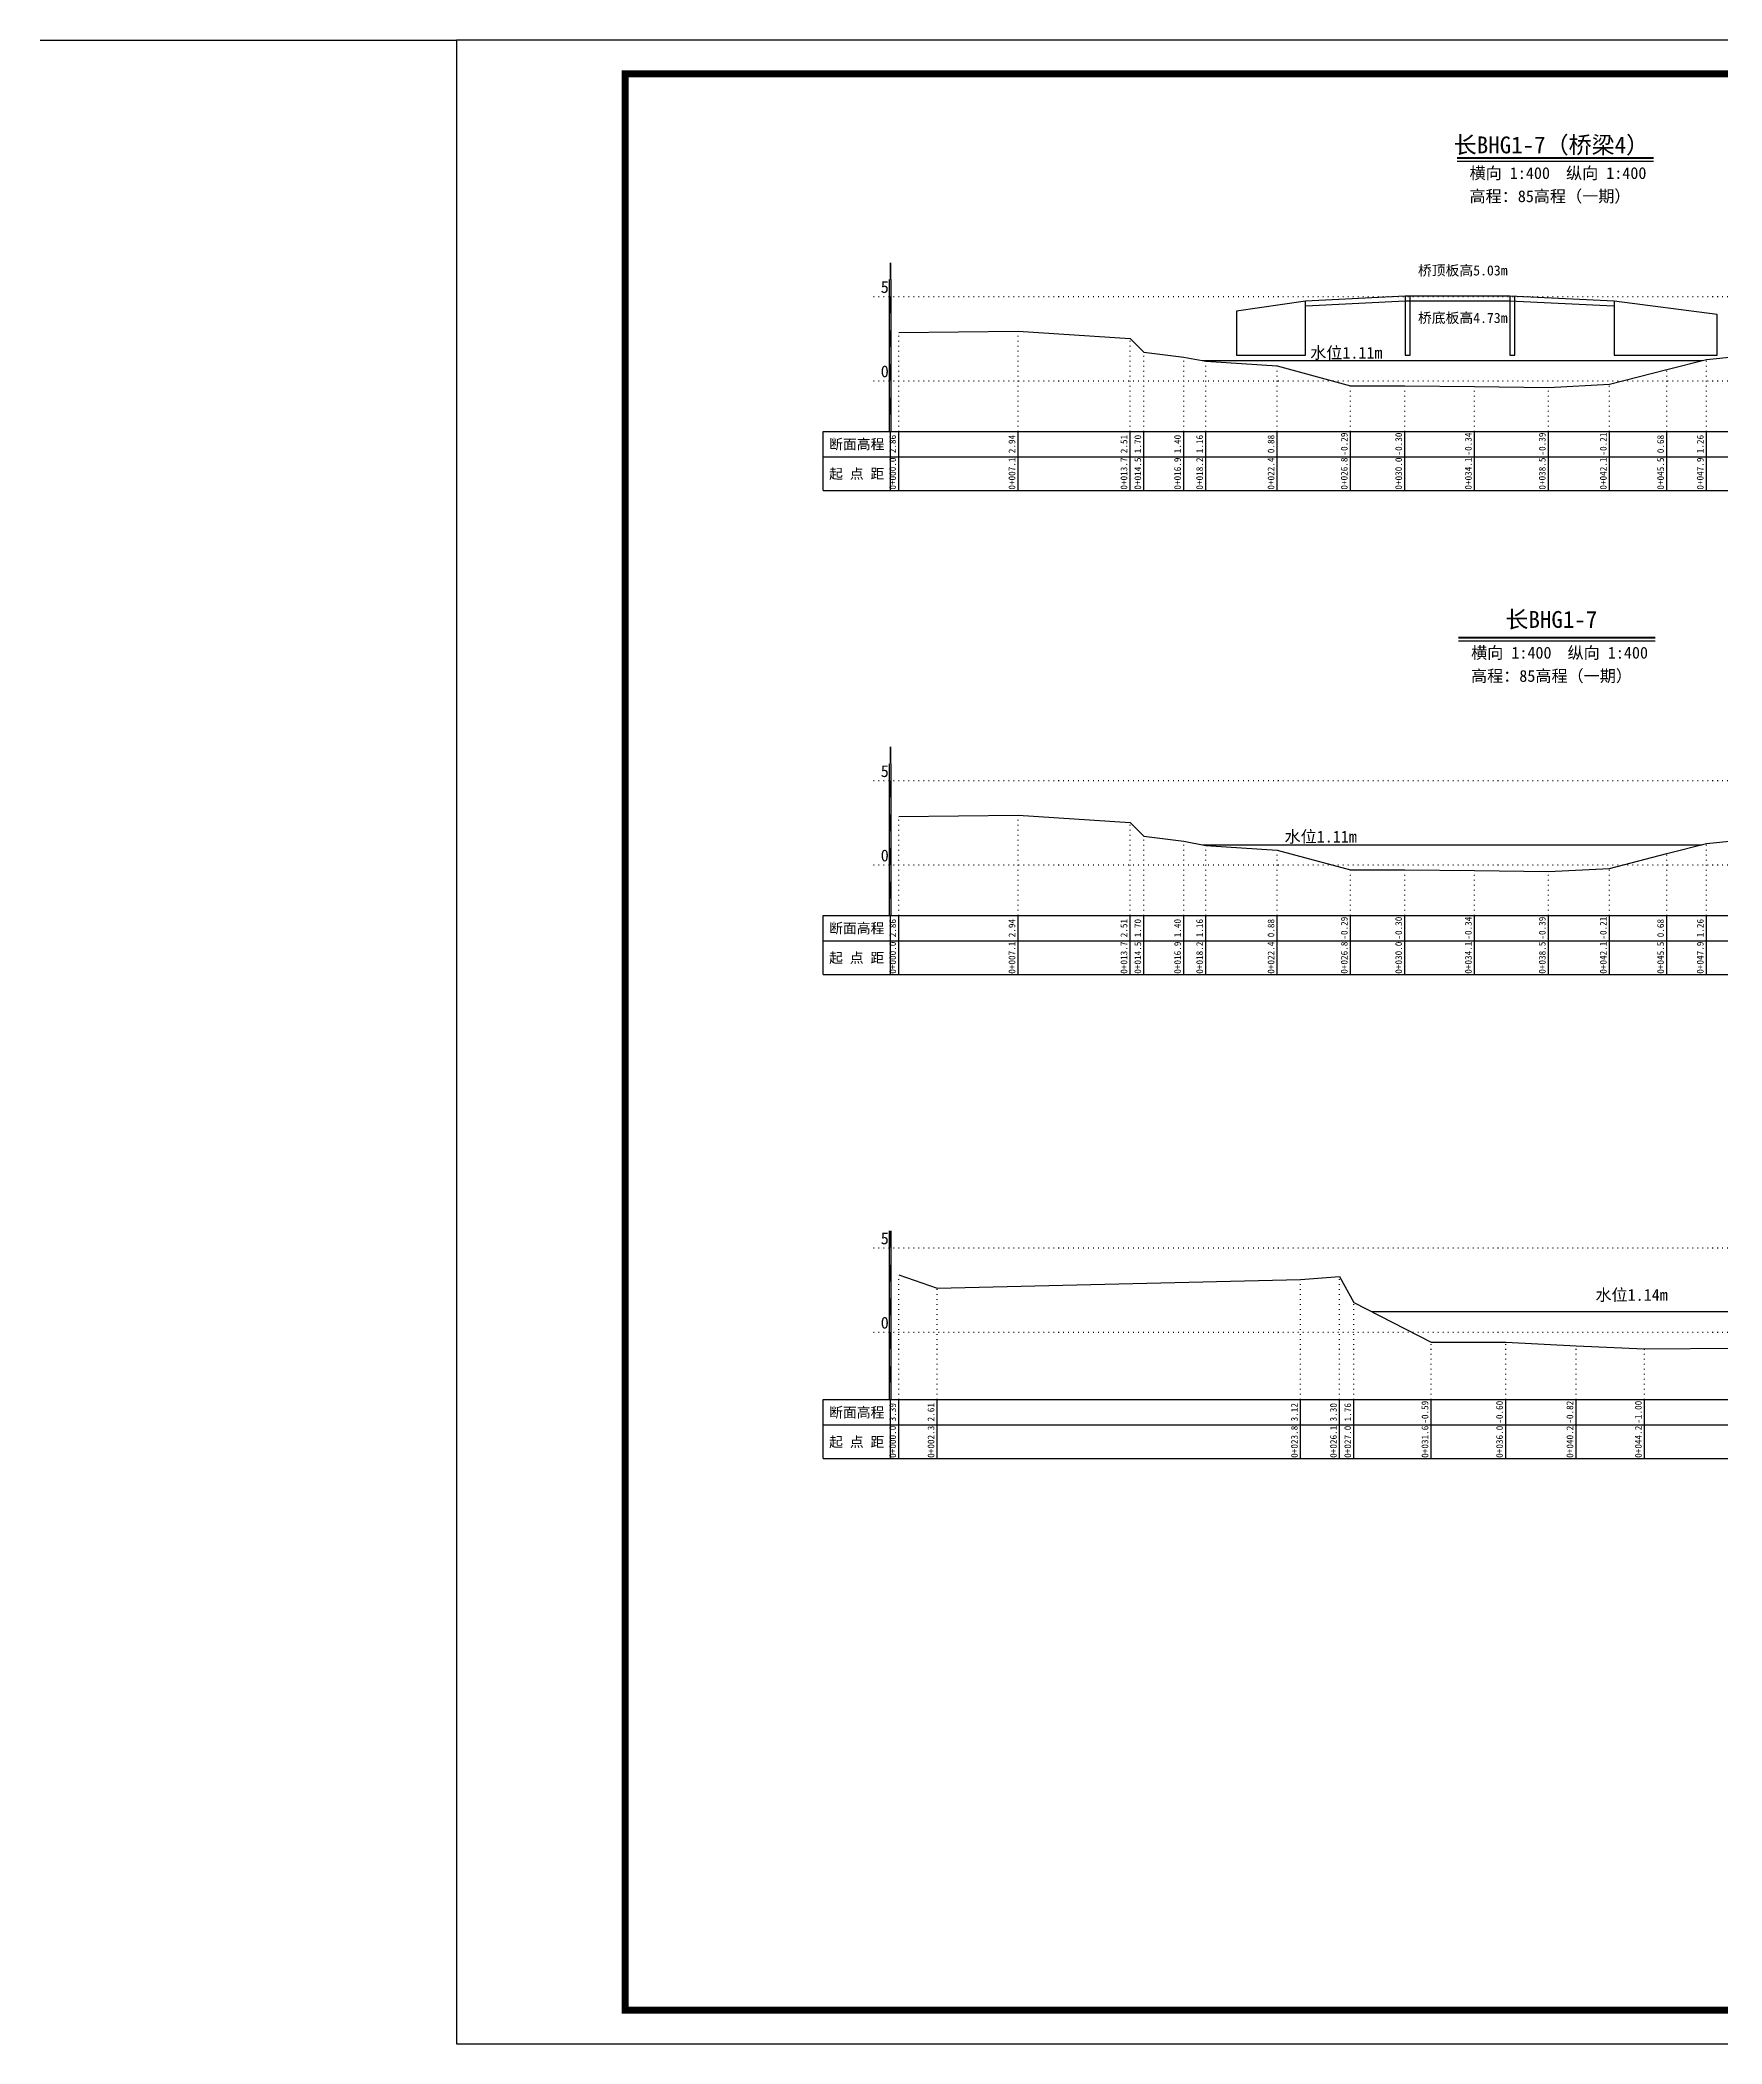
# Model space of a CAD drawing. Header units: millimetres. Extents: x 518104 to 523342, y 3371901 to 3372198.
# Drawn here: x 519006.1 to 519255.4, y 3371900.9 to 3372197.9 of the extents above; entities that cross this region are included whole.
import ezdxf
from ezdxf.enums import TextEntityAlignment as Align

# ---------------------------------------------------------------- set-up
doc = ezdxf.new("R2010")
doc.units = ezdxf.units.MM
doc.header["$LTSCALE"] = 0.4
doc.header["$MEASUREMENT"] = 0
doc.linetypes.add('X4', pattern=[1.6, 0, -1.6])
for name, color, linetype in [('DMX', 1, 'Continuous'), ('zdm1', 5, 'Continuous'), ('ZDMT5', 3, 'Continuous'), ('图层1', 4, 'Continuous'), ('图框', 7, 'Continuous'), ('断面名称', 5, 'Continuous'), ('桥梁', 7, 'Continuous'), ('比例尺', 3, 'Continuous')]:
    doc.layers.add(name, color=color, linetype=linetype)
doc.styles.add('HDM', font='仿宋_GB2312.ttf')

msp = doc.modelspace()

# ---------------------------------------------------------------- linework, layer by layer
at = {"linetype": 'Continuous'}
msp.add_lwpolyline([(519006.08, 3372197.87), (519067.8, 3372197.87)], dxfattribs=at)
at = {"layer": 'DMX', "linetype": 'Continuous', "flags": 128}
for points in [[(519133.38, 3372154.52), (519151.05, 3372154.72), (519167.65, 3372153.65), (519169.7, 3372151.62), (519175.6, 3372150.87), (519178.88, 3372150.27), (519189.45, 3372149.57), (519200.3, 3372146.65), (519208.38, 3372146.62), (519218.7, 3372146.52), (519229.65, 3372146.4), (519238.7, 3372146.85), (519247.2, 3372149.07), (519253.08, 3372150.52), (519261.88, 3372151.42), (519276.28, 3372151.05), (519278.58, 3372152.12), (519280.4, 3372155.57), (519284.03, 3372155.85), (519290.85, 3372155.95), (519294, 3372155.57), (519294.33, 3372154.05), (519328.15, 3372154.77)], [(519133.38, 3372082.77), (519151.05, 3372082.97), (519167.65, 3372081.9), (519169.7, 3372079.87), (519175.6, 3372079.12), (519178.88, 3372078.52), (519189.45, 3372077.82), (519200.3, 3372074.9), (519208.38, 3372074.87), (519218.7, 3372074.77), (519229.65, 3372074.65), (519238.7, 3372075.1), (519247.2, 3372077.32), (519253.08, 3372078.77), (519261.88, 3372079.67), (519276.28, 3372079.3), (519278.58, 3372080.37), (519280.4, 3372083.82), (519284.03, 3372084.1), (519290.85, 3372084.2), (519294, 3372083.82), (519294.33, 3372082.3), (519328.15, 3372083.02)], [(519133.38, 3372014.85), (519139.05, 3372012.9), (519192.93, 3372014.17), (519198.7, 3372014.62), (519200.83, 3372010.77), (519212.28, 3372004.9), (519212.28, 3372004.9), (519223.33, 3372004.87), (519233.75, 3372004.32), (519243.9, 3372003.87), (519243.9, 3372003.87), (519257.5, 3372003.97)]]:
    msp.add_lwpolyline(points, dxfattribs=at)
at = {"layer": 'zdm1', "linetype": 'Continuous'}
for p, q in [((519132, 3372139.87), (519132, 3372162.37)), ((519132.25, 3372139.87), (519132.25, 3372162.37)), ((519122.13, 3372131.12), (519122.13, 3372139.87)), ((519122.13, 3372139.87), (519133.38, 3372139.87)), ((519132.13, 3372131.12), (519132.13, 3372139.87)), ((519133.38, 3372139.87), (519329.4, 3372139.87)), ((519122.13, 3372136.12), (519329.4, 3372136.12)), ((519122.13, 3372131.12), (519329.4, 3372131.12)), ((519132, 3372068.12), (519132, 3372090.62)), ((519132.25, 3372068.12), (519132.25, 3372090.62)), ((519122.13, 3372068.12), (519133.38, 3372068.12)), ((519122.13, 3372059.37), (519122.13, 3372068.12)), ((519132.13, 3372059.37), (519132.13, 3372068.12)), ((519133.38, 3372068.12), (519329.4, 3372068.12)), ((519122.13, 3372064.37), (519329.4, 3372064.37)), ((519122.13, 3372059.37), (519329.4, 3372059.37)), ((519132, 3371996.37), (519132, 3372021.37)), ((519132.25, 3371996.37), (519132.25, 3372021.37)), ((519122.13, 3371996.37), (519133.38, 3371996.37)), ((519122.13, 3371987.62), (519122.13, 3371996.37)), ((519132.13, 3371987.62), (519132.13, 3371996.37)), ((519133.38, 3371996.37), (519441.6, 3371996.37)), ((519122.13, 3371992.62), (519441.6, 3371992.62)), ((519122.13, 3371987.62), (519200.3, 3371987.62)), ((519122.13, 3371987.62), (519441.6, 3371987.62))]:
    msp.add_line(p, q, dxfattribs=at)
at = {"layer": 'zdm1', "linetype": 'X4'}
for p, q in [((519129.63, 3372159.87), (519331.9, 3372159.87)), ((519129.63, 3372147.37), (519331.9, 3372147.37)), ((519129.63, 3372088.12), (519331.9, 3372088.12)), ((519129.63, 3372075.62), (519331.9, 3372075.62)), ((519129.63, 3372018.87), (519444.1, 3372018.87)), ((519129.63, 3372006.37), (519444.1, 3372006.37))]:
    msp.add_line(p, q, dxfattribs=at)
at = {"layer": 'zdm1', "linetype": 'Continuous', "flags": 128}
for points in [[(519132.13, 3372162.37, 0.25, 0.25, 0), (519132.13, 3372164.87, 0.25, 0.25, 0)], [(519132.13, 3372157.37, 0.25, 0.25, 0), (519132.13, 3372159.87, 0.25, 0.25, 0)], [(519132.13, 3372152.37, 0.25, 0.25, 0), (519132.13, 3372154.87, 0.25, 0.25, 0)], [(519132.13, 3372147.37, 0.25, 0.25, 0), (519132.13, 3372149.87, 0.25, 0.25, 0)], [(519132.13, 3372142.37, 0.25, 0.25, 0), (519132.13, 3372144.87, 0.25, 0.25, 0)], [(519132.13, 3372090.62, 0.25, 0.25, 0), (519132.13, 3372093.12, 0.25, 0.25, 0)], [(519132.13, 3372085.62, 0.25, 0.25, 0), (519132.13, 3372088.12, 0.25, 0.25, 0)], [(519132.13, 3372080.62, 0.25, 0.25, 0), (519132.13, 3372083.12, 0.25, 0.25, 0)], [(519132.13, 3372075.62, 0.25, 0.25, 0), (519132.13, 3372078.12, 0.25, 0.25, 0)], [(519132.13, 3372070.62, 0.25, 0.25, 0), (519132.13, 3372073.12, 0.25, 0.25, 0)], [(519132.13, 3372018.87, 0.25, 0.25, 0), (519132.13, 3372021.37, 0.25, 0.25, 0)], [(519132.13, 3372013.87, 0.25, 0.25, 0), (519132.13, 3372016.37, 0.25, 0.25, 0)], [(519132.13, 3372008.87, 0.25, 0.25, 0), (519132.13, 3372011.37, 0.25, 0.25, 0)], [(519132.13, 3372003.87, 0.25, 0.25, 0), (519132.13, 3372006.37, 0.25, 0.25, 0)], [(519132.13, 3371998.87, 0.25, 0.25, 0), (519132.13, 3372001.37, 0.25, 0.25, 0)]]:
    msp.add_lwpolyline(points, format="xyseb", dxfattribs=at)
at = {"layer": 'ZDMT5', "linetype": 'X4'}
for p, q in [((519133.38, 3372139.87), (519133.38, 3372154.52)), ((519151.05, 3372139.87), (519151.05, 3372154.72)), ((519167.65, 3372139.87), (519167.65, 3372153.65)), ((519169.7, 3372139.87), (519169.7, 3372151.62)), ((519175.6, 3372139.87), (519175.6, 3372150.87)), ((519178.88, 3372139.87), (519178.88, 3372150.27)), ((519253.08, 3372139.87), (519253.08, 3372150.52)), ((519189.45, 3372139.87), (519189.45, 3372149.57)), ((519247.2, 3372139.87), (519247.2, 3372149.07)), ((519200.3, 3372139.87), (519200.3, 3372146.65)), ((519208.38, 3372139.87), (519208.38, 3372146.62)), ((519218.7, 3372139.87), (519218.7, 3372146.52)), ((519229.65, 3372139.87), (519229.65, 3372146.4)), ((519238.7, 3372139.87), (519238.7, 3372146.85)), ((519133.38, 3372068.12), (519133.38, 3372082.77)), ((519151.05, 3372068.12), (519151.05, 3372082.97)), ((519167.65, 3372068.12), (519167.65, 3372081.9)), ((519169.7, 3372068.12), (519169.7, 3372079.87)), ((519175.6, 3372068.12), (519175.6, 3372079.12)), ((519253.08, 3372068.12), (519253.08, 3372078.77)), ((519178.88, 3372068.12), (519178.88, 3372078.52)), ((519189.45, 3372068.12), (519189.45, 3372077.82)), ((519247.2, 3372068.12), (519247.2, 3372077.32)), ((519200.3, 3372068.12), (519200.3, 3372074.9)), ((519208.38, 3372068.12), (519208.38, 3372074.87)), ((519218.7, 3372068.12), (519218.7, 3372074.77)), ((519229.65, 3372068.12), (519229.65, 3372074.65)), ((519238.7, 3372068.12), (519238.7, 3372075.1)), ((519133.38, 3371996.37), (519133.38, 3372014.85)), ((519192.93, 3371996.37), (519192.93, 3372014.17)), ((519198.7, 3371996.37), (519198.7, 3372014.62)), ((519139.05, 3371996.37), (519139.05, 3372012.9)), ((519200.83, 3371996.37), (519200.83, 3372010.77)), ((519212.28, 3371996.37), (519212.28, 3372004.9)), ((519212.28, 3371996.37), (519212.28, 3372004.9)), ((519223.33, 3371996.37), (519223.33, 3372004.87)), ((519233.75, 3371996.37), (519233.75, 3372004.32)), ((519243.9, 3371996.37), (519243.9, 3372003.87)), ((519243.9, 3371996.37), (519243.9, 3372003.87))]:
    msp.add_line(p, q, dxfattribs=at)
at = {"layer": 'ZDMT5', "linetype": 'Continuous'}
for p, q in [((519133.38, 3372131.12), (519133.38, 3372139.87)), ((519151.05, 3372131.12), (519151.05, 3372139.87)), ((519167.65, 3372131.12), (519167.65, 3372139.87)), ((519169.7, 3372131.12), (519169.7, 3372139.87)), ((519175.6, 3372131.12), (519175.6, 3372139.87)), ((519178.88, 3372131.12), (519178.88, 3372139.87)), ((519189.45, 3372131.12), (519189.45, 3372139.87)), ((519200.3, 3372131.12), (519200.3, 3372139.87)), ((519208.38, 3372131.12), (519208.38, 3372139.87)), ((519218.7, 3372131.12), (519218.7, 3372139.87)), ((519229.65, 3372131.12), (519229.65, 3372139.87)), ((519238.7, 3372131.12), (519238.7, 3372139.87)), ((519247.2, 3372131.12), (519247.2, 3372139.87)), ((519253.08, 3372131.12), (519253.08, 3372139.87)), ((519133.38, 3372059.37), (519133.38, 3372068.12)), ((519151.05, 3372059.37), (519151.05, 3372068.12)), ((519167.65, 3372059.37), (519167.65, 3372068.12)), ((519169.7, 3372059.37), (519169.7, 3372068.12)), ((519175.6, 3372059.37), (519175.6, 3372068.12)), ((519178.88, 3372059.37), (519178.88, 3372068.12)), ((519189.45, 3372059.37), (519189.45, 3372068.12)), ((519200.3, 3372059.37), (519200.3, 3372068.12)), ((519208.38, 3372059.37), (519208.38, 3372068.12)), ((519218.7, 3372059.37), (519218.7, 3372068.12)), ((519229.65, 3372059.37), (519229.65, 3372068.12)), ((519238.7, 3372059.37), (519238.7, 3372068.12)), ((519247.2, 3372059.37), (519247.2, 3372068.12)), ((519253.08, 3372059.37), (519253.08, 3372068.12)), ((519133.38, 3371987.62), (519133.38, 3371996.37)), ((519139.05, 3371987.62), (519139.05, 3371996.37)), ((519192.93, 3371987.62), (519192.93, 3371996.37)), ((519198.7, 3371987.62), (519198.7, 3371996.37)), ((519200.83, 3371987.62), (519200.83, 3371996.37)), ((519212.28, 3371987.62), (519212.28, 3371996.37)), ((519223.33, 3371987.62), (519223.33, 3371996.37)), ((519233.75, 3371987.62), (519233.75, 3371996.37)), ((519243.9, 3371987.62), (519243.9, 3371996.37))]:
    msp.add_line(p, q, dxfattribs=at)
at = {"layer": '图层1', "color": 6, "linetype": 'Continuous', "flags": 128}
for points in [[(519178.38, 3372150.36), (519252.43, 3372150.36)], [(519178.38, 3372078.61), (519252.43, 3372078.61)], [(519203.41, 3372009.44), (519339.67, 3372009.44)]]:
    msp.add_lwpolyline(points, dxfattribs=at)
at = {"layer": '图框', "flags": 128}
msp.add_lwpolyline([(519067.8, 3371900.87), (519487.8, 3371900.87), (519487.8, 3372197.87), (519067.8, 3372197.87)], close=True, dxfattribs=at)
at = {"layer": '图框', "const_width": 1, "flags": 128}
msp.add_lwpolyline([(519092.8, 3371905.87), (519482.8, 3371905.87), (519482.8, 3372192.87), (519092.8, 3372192.87)], close=True, dxfattribs=at)
at = {"layer": '桥梁', "linetype": 'Continuous', "flags": 128}
for points in [[(519193.66, 3372159.18), (519183.41, 3372157.68), (519183.41, 3372151.18), (519193.66, 3372151.18), (519193.66, 3372159.18)], [(519239.41, 3372159.18), (519223.91, 3372159.93), (519208.41, 3372159.93), (519193.66, 3372159.18)], [(519239.37, 3372158.43), (519223.89, 3372159.18), (519208.43, 3372159.18), (519193.69, 3372158.43)], [(519208.41, 3372159.93), (519208.41, 3372151.18), (519209.16, 3372151.18), (519209.16, 3372159.93)], [(519223.91, 3372159.93), (519223.91, 3372151.18), (519224.66, 3372151.18), (519224.66, 3372159.9)]]:
    msp.add_lwpolyline(points, dxfattribs=at)
msp.add_lwpolyline([(519239.41, 3372159.18), (519239.41, 3372151.18), (519254.66, 3372151.18), (519254.66, 3372157.18), (519239.41, 3372159.18)], close=True, dxfattribs=at)
at = {"layer": '比例尺', "color": 3, "linetype": 'Continuous', "lineweight": 40}
for p, q in [((519216.11, 3372180.43), (519245.24, 3372180.43)), ((519216.34, 3372109.34), (519245.46, 3372109.34))]:
    msp.add_line(p, q, dxfattribs=at)
at = {"layer": '比例尺', "color": 3, "linetype": 'Continuous'}
for p, q in [((519216.11, 3372179.93), (519245.24, 3372179.93)), ((519216.34, 3372108.84), (519245.46, 3372108.84))]:
    msp.add_line(p, q, dxfattribs=at)

# ---------------------------------------------------------------- texts
at = {"layer": 'zdm1', "linetype": 'Continuous', "style": 'HDM'}
for s, p in [('5', (519131.88, 3372159.87)), ('0', (519131.88, 3372147.37)), ('5', (519131.88, 3372088.12)), ('0', (519131.88, 3372075.62)), ('5', (519131.88, 3372018.87)), ('0', (519131.88, 3372006.37))]:
    msp.add_text(s, height=1.75, dxfattribs=at).set_placement(p, align=Align.BOTTOM_RIGHT)
for s, p in [('断面高程', (519127.13, 3372138)), ('起 点 距', (519127.13, 3372133.62)), ('断面高程', (519127.13, 3372066.25)), ('起 点 距', (519127.13, 3372061.87)), ('断面高程', (519127.13, 3371994.5)), ('起 点 距', (519127.13, 3371990.12))]:
    msp.add_text(s, height=1.5, dxfattribs=at).set_placement(p, align=Align.MIDDLE)
at = {"layer": 'ZDMT5', "linetype": 'Continuous', "style": 'HDM'}
for s, p in [('2.86', (519133.25, 3372138)), ('2.94', (519150.93, 3372138)), ('2.51', (519167.53, 3372138)), ('1.70', (519169.58, 3372138)), ('1.40', (519175.48, 3372138)), ('1.16', (519178.75, 3372138)), ('0.88', (519189.33, 3372138)), ('-0.29', (519200.18, 3372138)), ('-0.30', (519208.25, 3372138)), ('-0.34', (519218.58, 3372138)), ('-0.39', (519229.53, 3372138)), ('-0.21', (519238.58, 3372138)), ('0.68', (519247.08, 3372138)), ('1.26', (519252.95, 3372138)), ('0+000.0', (519133.25, 3372133.62)), ('0+007.1', (519150.93, 3372133.62)), ('0+013.7', (519167.53, 3372133.62)), ('0+014.5', (519169.58, 3372133.62)), ('0+016.9', (519175.48, 3372133.62)), ('0+018.2', (519178.75, 3372133.62)), ('0+022.4', (519189.33, 3372133.62)), ('0+026.8', (519200.18, 3372133.62)), ('0+030.0', (519208.25, 3372133.62)), ('0+034.1', (519218.58, 3372133.62)), ('0+038.5', (519229.53, 3372133.62)), ('0+042.1', (519238.58, 3372133.62)), ('0+045.5', (519247.08, 3372133.62)), ('0+047.9', (519252.95, 3372133.62)), ('2.86', (519133.25, 3372066.25)), ('2.94', (519150.93, 3372066.25)), ('2.51', (519167.53, 3372066.25)), ('1.70', (519169.58, 3372066.25)), ('1.40', (519175.48, 3372066.25)), ('1.16', (519178.75, 3372066.25)), ('0.88', (519189.33, 3372066.25)), ('-0.29', (519200.18, 3372066.25)), ('-0.30', (519208.25, 3372066.25)), ('-0.34', (519218.58, 3372066.25)), ('-0.39', (519229.53, 3372066.25)), ('-0.21', (519238.58, 3372066.25)), ('0.68', (519247.08, 3372066.25)), ('1.26', (519252.95, 3372066.25)), ('0+000.0', (519133.25, 3372061.87)), ('0+007.1', (519150.93, 3372061.87)), ('0+013.7', (519167.53, 3372061.87)), ('0+014.5', (519169.58, 3372061.87)), ('0+016.9', (519175.48, 3372061.87)), ('0+018.2', (519178.75, 3372061.87)), ('0+022.4', (519189.33, 3372061.87)), ('0+026.8', (519200.18, 3372061.87)), ('0+030.0', (519208.25, 3372061.87)), ('0+034.1', (519218.58, 3372061.87)), ('0+038.5', (519229.53, 3372061.87)), ('0+042.1', (519238.58, 3372061.87)), ('0+045.5', (519247.08, 3372061.87)), ('0+047.9', (519252.95, 3372061.87)), ('3.39', (519133.25, 3371994.5)), ('2.61', (519138.93, 3371994.5)), ('3.12', (519192.8, 3371994.5)), ('3.30', (519198.58, 3371994.5)), ('1.76', (519200.7, 3371994.5)), ('-0.59', (519212.15, 3371994.5)), ('-0.60', (519223.2, 3371994.5)), ('-0.82', (519233.63, 3371994.5)), ('-1.00', (519243.78, 3371994.5)), ('0+000.0', (519133.25, 3371990.12)), ('0+002.3', (519138.93, 3371990.12)), ('0+023.8', (519192.8, 3371990.12)), ('0+026.1', (519198.58, 3371990.12)), ('0+027.0', (519200.7, 3371990.12)), ('0+031.6', (519212.15, 3371990.12)), ('0+036.0', (519223.2, 3371990.12)), ('0+040.2', (519233.63, 3371990.12)), ('0+044.2', (519243.78, 3371990.12))]:
    msp.add_text(s, height=1, rotation=90, dxfattribs=at).set_placement(p, align=Align.BOTTOM_CENTER)
at = {"layer": '图层1', "color": 6, "linetype": 'Continuous', "style": 'HDM'}
for s, p in [('水位1.11m', (519199.7, 3372151.57)), ('水位1.11m', (519195.9, 3372079.85)), ('水位1.14m', (519241.98, 3372011.93))]:
    msp.add_text(s, height=1.75, dxfattribs=at).set_placement(p, align=Align.MIDDLE)
at = {"layer": '断面名称', "color": 5, "linetype": 'Continuous', "style": 'HDM'}
for s, p in [('长BHG1-7（桥梁4）', (519230.1, 3372182.38)), ('长BHG1-7', (519230.09, 3372112.05))]:
    msp.add_text(s, height=2.5, dxfattribs=at).set_placement(p, align=Align.MIDDLE)
at = {"layer": '桥梁', "color": 11, "linetype": 'Continuous', "style": 'HDM'}
for s, p in [('桥顶板高5.03m', (519216.96, 3372163.76)), ('桥底板高4.73m', (519216.96, 3372156.72))]:
    msp.add_text(s, height=1.5, dxfattribs=at).set_placement(p, align=Align.MIDDLE)
at = {"layer": '比例尺', "color": 3, "linetype": 'Continuous', "style": 'HDM'}
for s, p in [('横向 1:400  纵向 1:400', (519244.18, 3372176.76)), ('高程：85高程（一期）', (519241.82, 3372173.33)), ('横向 1:400  纵向 1:400', (519244.41, 3372105.67)), ('高程：85高程（一期）', (519242.04, 3372102.23))]:
    msp.add_text(s, height=1.75, dxfattribs=at).set_placement(p, align=Align.BOTTOM_RIGHT)

doc.saveas('drawing.dxf')
